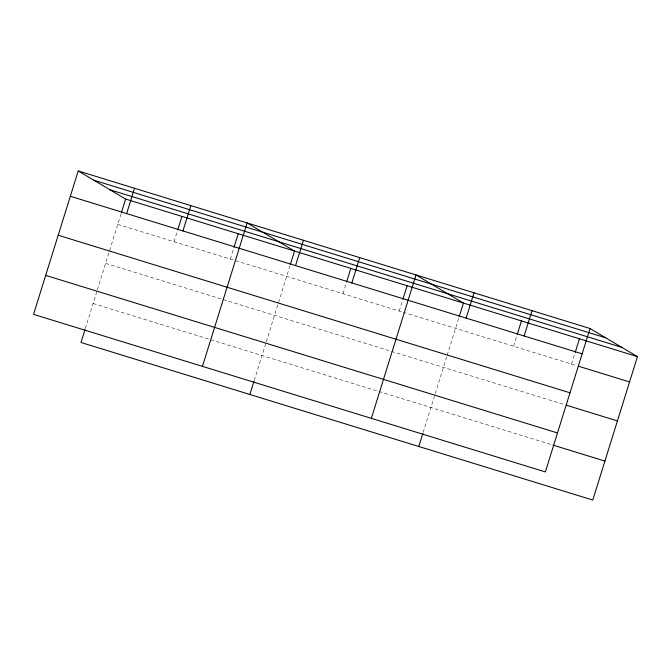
<?xml version="1.0" encoding="UTF-8"?>
<svg xmlns="http://www.w3.org/2000/svg" width="671" height="671" viewBox="0 0 671 671"><rect width="100%" height="100%" fill="white"/><g stroke="black" fill="none" stroke-linecap="round" stroke-linejoin="round"><path stroke-width="0.5" stroke-dasharray="3.35 2.52" d="M85.326 328.496L97.077 290.778M97.379 289.797L121.09 213.672M174.057 241.719L177.387 231.009M230.354 259.048L233.693 248.337M254.225 380.491L265.976 342.78M266.278 341.799L289.989 265.674M342.948 293.713L346.286 283.003M399.253 311.05L402.583 300.34M423.124 432.493L434.867 394.774M435.177 393.793L446.836 356.36M447.146 355.362L458.889 317.668M513.558 346.236L516.888 335.525M571.558 364.101L574.896 353.391M117.752 224.382L402.214 311.965M403.204 312.267L576.557 365.636M105.615 263.359L222.168 299.241M223.149 299.543L565.418 404.915M93.11 303.51L209.662 339.392M210.644 339.694L551.914 444.764"/><path stroke-width="1.01" d="M78.222 170.946L33.55 314.363L545.364 471.931L590.027 328.513L78.222 170.946L125.636 199.069L637.45 356.637L592.778 500.054L80.973 342.487L85.016 329.495M121.392 212.699L125.636 199.069M126.634 213.596L134.519 188.274M177.689 230.036L181.942 216.398M182.931 230.925L190.816 205.611M233.994 247.364L238.239 233.734M202.449 366.358L247.113 222.948L294.535 251.071L290.291 264.701M249.872 394.481L253.915 381.489M295.534 265.59L303.418 240.277M346.588 282.03L350.832 268.4M351.83 282.927L359.715 257.614M402.894 299.367L407.138 285.737M371.348 418.36L416.012 274.942L463.435 303.066L459.19 316.695M418.763 446.483L422.814 433.491M466.135 318.113L474.02 292.799M517.19 334.552L521.442 320.923M524.135 335.97L532.028 310.656M575.198 352.409L579.442 338.78M93.865 180.222L605.678 337.798M109.994 189.784L621.799 347.36M70.338 196.259L582.143 353.835M578.561 366.249L629.566 381.958M58.192 235.236L570.006 392.803M566.425 405.225L617.429 420.927M45.687 275.387L557.5 432.954M552.912 445.074L604.923 461.086M590.027 328.513L637.45 356.637"/></g></svg>
